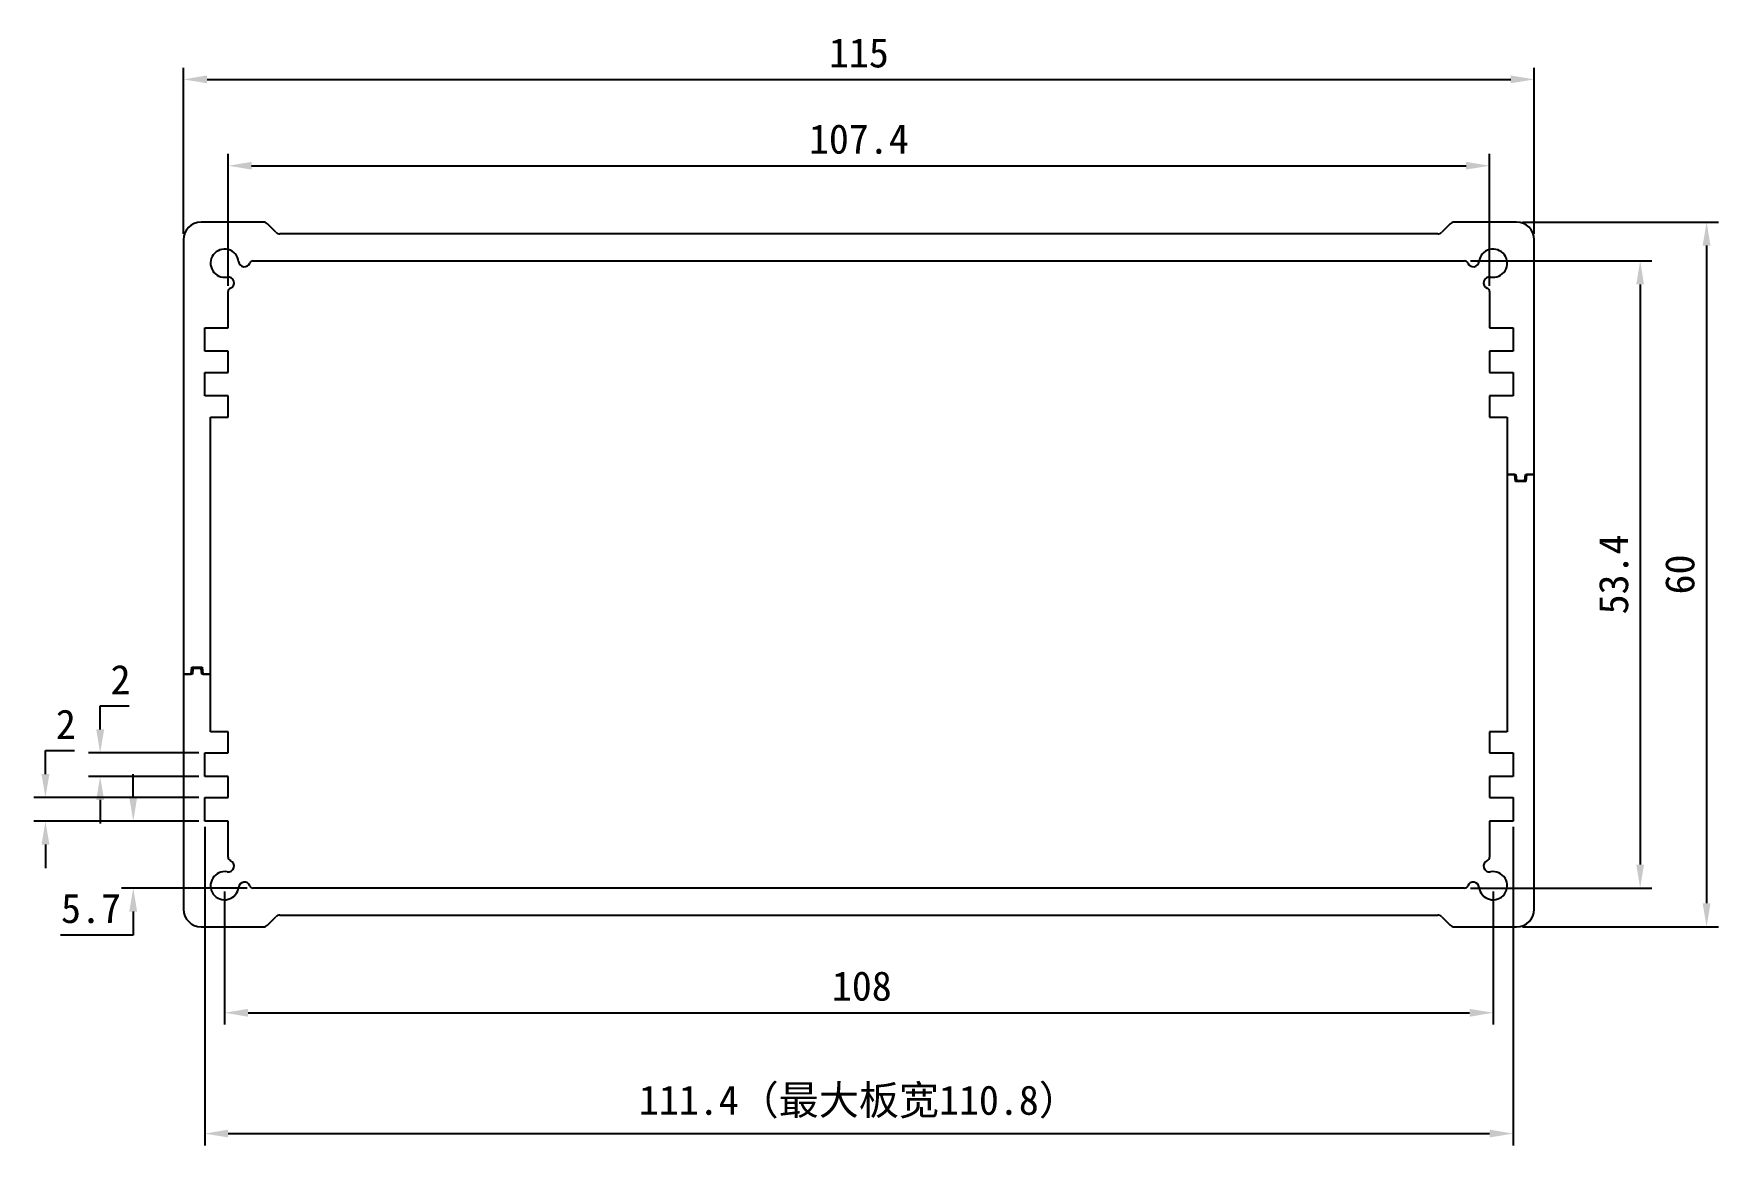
# Model space of a CAD drawing. Extents: x 1411 to 1554, y -237 to -142.
import ezdxf

# ---------------------------------------------------------------- set-up
doc = ezdxf.new("R2010")
doc.units = 0
doc.header["$LTSCALE"] = 0.2
doc.layers.get('0').update_dxf_attribs({"linetype": 'CONTINUOUS'})
doc.layers.get('DEFPOINTS').update_dxf_attribs({"linetype": 'CONTINUOUS'})
doc.layers.add('1', color=30, linetype='CONTINUOUS')
doc.layers.add('DRAWING-W', color=7, linetype='CONTINUOUS')
doc.styles.get("Standard").update_dxf_attribs({"font": 'simhei.ttf'})
doc.dimstyles.new('ISO$0', dxfattribs={"dimtxt": 2.5, "dimasz": 2, "dimexe": 1, "dimexo": 0.5, "dimgap": 1, "dimtad": 1, "dimtoh": 1, "dimdec": 1, "dimdsep": 46, "dimtxsty": 'STANDARD', "dimblk2": 'OBLIQUE', "dimcen": 1e-05, "dimadec": 0, "dimazin": 0, "dimtfac": 0.7, "dimtdec": 1, "dimtofl": 0, "dimtmove": 0, "dimatfit": 3, "dimfxl": 1, "dimtolj": 1, "dimtzin": 0, "dimarcsym": 0})

# ---------------------------------------------------------------- blocks, each defined once
blk = doc.blocks.new('*D179')
at = {"layer": 'DEFPOINTS', "color": 0}
for p in [(1538.7, -146.08), (1423.7, -159.73), (1538.7, -159.73)]:
    blk.add_point(p, dxfattribs=at)
at = {"layer": 'DRAWING-W', "color": 0, "lineweight": -2}
for p, q in [((1423.7, -159.23), (1423.7, -145.08)), ((1425.7, -146.08), (1536.7, -146.08)), ((1538.7, -159.23), (1538.7, -145.08))]:
    blk.add_line(p, q, dxfattribs=at)
at = {"layer": 'DRAWING-W', "color": 0}
for points in [[(1425.7, -145.74), (1425.7, -146.41), (1423.7, -146.08)], [(1536.7, -145.74), (1536.7, -146.41), (1538.7, -146.08)]]:
    blk.add_solid(points, dxfattribs=at)
at = {"layer": 'DRAWING-W', "color": 0, "insert": (1481.2, -143.83), "char_height": 2.5, "attachment_point": 5}
blk.add_mtext('\\A1;115', dxfattribs=at)
blk = doc.blocks.new('_OBLIQUE')
at = {"color": 0, "linetype": 'ByBlock'}
blk.add_line((-0.5, -0.5), (0.5, 0.5), dxfattribs=at)
blk = doc.blocks.new('*D180')
at = {"layer": 'DEFPOINTS', "color": 0}
for p in [(1537.2, -158.23), (1537.2, -218.23), (1553.38, -218.23)]:
    blk.add_point(p, dxfattribs=at)
at = {"layer": 'DRAWING-W', "color": 0, "lineweight": -2}
for p, q in [((1537.7, -158.23), (1554.38, -158.23)), ((1553.38, -160.23), (1553.38, -216.23)), ((1537.7, -218.23), (1554.38, -218.23))]:
    blk.add_line(p, q, dxfattribs=at)
at = {"layer": 'DRAWING-W', "color": 0}
for points in [[(1553.04, -160.23), (1553.71, -160.23), (1553.38, -158.23)], [(1553.04, -216.23), (1553.71, -216.23), (1553.38, -218.23)]]:
    blk.add_solid(points, dxfattribs=at)
at = {"layer": 'DRAWING-W', "color": 0, "insert": (1551.11, -188.23), "char_height": 2.5, "attachment_point": 5, "rotation": 90}
blk.add_mtext('\\A1;60', dxfattribs=at)
blk = doc.blocks.new('*D181')
at = {"layer": 'DEFPOINTS', "color": 0}
for p in [(1534.9, -153.43), (1427.5, -164.15), (1534.9, -164.15)]:
    blk.add_point(p, dxfattribs=at)
at = {"layer": 'DRAWING-W', "color": 0, "lineweight": -2}
for p, q in [((1427.5, -163.65), (1427.5, -152.43)), ((1429.5, -153.43), (1532.9, -153.43)), ((1534.9, -163.65), (1534.9, -152.43))]:
    blk.add_line(p, q, dxfattribs=at)
at = {"layer": 'DRAWING-W', "color": 0}
for points in [[(1429.5, -153.1), (1429.5, -153.76), (1427.5, -153.43)], [(1532.9, -153.1), (1532.9, -153.76), (1534.9, -153.43)]]:
    blk.add_solid(points, dxfattribs=at)
at = {"layer": 'DRAWING-W', "color": 0, "insert": (1481.2, -151.17), "char_height": 2.5, "attachment_point": 5}
blk.add_mtext('\\A1;107.4', dxfattribs=at)
blk = doc.blocks.new('*D182')
at = {"layer": 'DEFPOINTS', "color": 0}
for p in [(1416.6, -203.43), (1425.5, -203.43), (1425.5, -205.43)]:
    blk.add_point(p, dxfattribs=at)
at = {"layer": 'DRAWING-W', "color": 0, "lineweight": -2}
for p, q in [((1416.6, -201.43), (1416.6, -199.43)), ((1416.6, -199.43), (1419.08, -199.43)), ((1425, -203.43), (1415.6, -203.43)), ((1425, -205.43), (1415.6, -205.43)), ((1416.6, -207.43), (1416.6, -209.43))]:
    blk.add_line(p, q, dxfattribs=at)
at = {"layer": 'DRAWING-W', "color": 0}
for points in [[(1416.27, -201.43), (1416.94, -201.43), (1416.6, -203.43)], [(1416.27, -207.43), (1416.94, -207.43), (1416.6, -205.43)]]:
    blk.add_solid(points, dxfattribs=at)
at = {"layer": 'DRAWING-W', "color": 0, "insert": (1418.34, -197.18), "char_height": 2.5, "attachment_point": 5}
blk.add_mtext('\\A1;2', dxfattribs=at)
blk = doc.blocks.new('*D183')
at = {"layer": 'DEFPOINTS', "color": 0}
for p in [(1411.94, -207.23), (1425.5, -207.23), (1425.5, -209.23)]:
    blk.add_point(p, dxfattribs=at)
at = {"layer": 'DRAWING-W', "color": 0, "lineweight": -2}
for p, q in [((1411.94, -205.23), (1411.94, -203.23)), ((1411.94, -203.23), (1414.42, -203.23)), ((1425, -207.23), (1410.94, -207.23)), ((1425, -209.23), (1410.94, -209.23)), ((1411.94, -211.23), (1411.94, -213.23))]:
    blk.add_line(p, q, dxfattribs=at)
at = {"layer": 'DRAWING-W', "color": 0}
for points in [[(1411.61, -205.23), (1412.28, -205.23), (1411.94, -207.23)], [(1411.61, -211.23), (1412.28, -211.23), (1411.94, -209.23)]]:
    blk.add_solid(points, dxfattribs=at)
at = {"layer": 'DRAWING-W', "color": 0, "insert": (1413.68, -200.98), "char_height": 2.5, "attachment_point": 5}
blk.add_mtext('\\A1;2', dxfattribs=at)
blk = doc.blocks.new('*D184')
at = {"layer": 'DEFPOINTS', "color": 0}
for p in [(1425.5, -209.23), (1419.42, -214.93), (1429.63, -214.93)]:
    blk.add_point(p, dxfattribs=at)
at = {"layer": 'DRAWING-W', "color": 0, "lineweight": -2}
for p, q in [((1419.42, -207.23), (1419.42, -205.23)), ((1425, -209.23), (1418.42, -209.23)), ((1429.13, -214.93), (1418.42, -214.93)), ((1419.42, -216.93), (1419.42, -218.93)), ((1419.42, -218.93), (1413.22, -218.93))]:
    blk.add_line(p, q, dxfattribs=at)
at = {"layer": 'DRAWING-W', "color": 0}
for points in [[(1419.08, -207.23), (1419.75, -207.23), (1419.42, -209.23)], [(1419.08, -216.93), (1419.75, -216.93), (1419.42, -214.93)]]:
    blk.add_solid(points, dxfattribs=at)
at = {"layer": 'DRAWING-W', "color": 0, "insert": (1415.82, -216.68), "char_height": 2.5, "attachment_point": 5}
blk.add_mtext('\\A1;5.7', dxfattribs=at)
blk = doc.blocks.new('*D185')
at = {"layer": 'DEFPOINTS', "color": 0}
for p in [(1427.2, -214.73), (1535.2, -214.73), (1535.2, -225.55)]:
    blk.add_point(p, dxfattribs=at)
at = {"layer": 'DRAWING-W', "color": 0, "lineweight": -2}
for p, q in [((1427.2, -215.23), (1427.2, -226.55)), ((1535.2, -215.23), (1535.2, -226.55)), ((1429.2, -225.55), (1533.2, -225.55))]:
    blk.add_line(p, q, dxfattribs=at)
at = {"layer": 'DRAWING-W', "color": 0}
for points in [[(1429.2, -225.22), (1429.2, -225.89), (1427.2, -225.55)], [(1533.2, -225.22), (1533.2, -225.89), (1535.2, -225.55)]]:
    blk.add_solid(points, dxfattribs=at)
at = {"layer": 'DRAWING-W', "color": 0, "insert": (1481.45, -223.29), "char_height": 2.5, "attachment_point": 5}
blk.add_mtext('\\A1;108', dxfattribs=at)
blk = doc.blocks.new('*D186')
at = {"layer": '1', "color": 0, "lineweight": -2}
for p, q in [((1425.5, -209.73), (1425.5, -236.84)), ((1536.9, -209.73), (1536.9, -236.84)), ((1427.5, -235.84), (1534.9, -235.84))]:
    blk.add_line(p, q, dxfattribs=at)
at = {"layer": '1', "color": 0}
for points in [[(1427.5, -235.5), (1427.5, -236.17), (1425.5, -235.84)], [(1534.9, -235.5), (1534.9, -236.17), (1536.9, -235.84)]]:
    blk.add_solid(points, dxfattribs=at)
at = {"layer": 'DEFPOINTS', "color": 0}
for p in [(1425.5, -209.23), (1536.9, -209.23), (1536.9, -235.84)]:
    blk.add_point(p, dxfattribs=at)
at = {"layer": '1', "color": 0, "insert": (1481.2, -233.15), "char_height": 2.5, "attachment_point": 5}
blk.add_mtext('\\A1;111.4（最大板宽110.8）', dxfattribs=at)
blk = doc.blocks.new('*D187')
at = {"layer": 'DEFPOINTS', "color": 0}
for p in [(1532.77, -161.53), (1532.77, -214.93), (1547.72, -214.93)]:
    blk.add_point(p, dxfattribs=at)
at = {"layer": 'DRAWING-W', "color": 0, "lineweight": -2}
for p, q in [((1533.27, -161.53), (1548.72, -161.53)), ((1547.72, -163.53), (1547.72, -212.93)), ((1533.27, -214.93), (1548.72, -214.93))]:
    blk.add_line(p, q, dxfattribs=at)
at = {"layer": 'DRAWING-W', "color": 0}
for points in [[(1547.39, -163.53), (1548.05, -163.53), (1547.72, -161.53)], [(1547.39, -212.93), (1548.05, -212.93), (1547.72, -214.93)]]:
    blk.add_solid(points, dxfattribs=at)
at = {"layer": 'DRAWING-W', "color": 0, "insert": (1545.47, -188.23), "char_height": 2.5, "attachment_point": 5, "rotation": 90}
blk.add_mtext('\\A1;53.4', dxfattribs=at)

msp = doc.modelspace()

# ---------------------------------------------------------------- linework, layer by layer
at = {"color": 0, "linetype": 'Continuous'}
for p, q in [((1430.49, -158.23), (1425.2, -158.23)), ((1431.55, -159.08), (1430.84, -158.38)), ((1531.55, -158.38), (1530.84, -159.08)), ((1537.2, -158.23), (1531.9, -158.23)), ((1423.7, -159.73), (1423.7, -196.73)), ((1530.49, -159.23), (1431.9, -159.23)), ((1538.7, -179.73), (1538.7, -159.73)), ((1429.63, -161.53), (1532.77, -161.53)), ((1427.5, -167.23), (1427.5, -164.15)), ((1534.9, -164.15), (1534.9, -167.23)), ((1425.5, -169.23), (1425.5, -167.23)), ((1425.5, -167.23), (1427.5, -167.23)), ((1534.9, -167.23), (1536.9, -167.23)), ((1536.9, -167.23), (1536.9, -169.23)), ((1427.5, -169.23), (1425.5, -169.23)), ((1427.5, -171.03), (1427.5, -169.23)), ((1536.9, -169.23), (1534.9, -169.23)), ((1534.9, -169.23), (1534.9, -171.03)), ((1425.5, -173.03), (1425.5, -171.03)), ((1425.5, -171.03), (1427.5, -171.03)), ((1534.9, -171.03), (1536.9, -171.03)), ((1536.9, -171.03), (1536.9, -173.03)), ((1427.5, -173.03), (1425.5, -173.03)), ((1427.5, -174.83), (1427.5, -173.03)), ((1536.9, -173.03), (1534.9, -173.03)), ((1534.9, -173.03), (1534.9, -174.83)), ((1426, -174.83), (1427.5, -174.83)), ((1426, -196.73), (1426, -174.83)), ((1534.9, -174.83), (1536.4, -174.83)), ((1536.4, -174.83), (1536.4, -179.73)), ((1537.05, -179.73), (1536.4, -179.73)), ((1536.4, -179.73), (1536.4, -201.63)), ((1536.4, -179.73), (1537.15, -179.73)), ((1537.11, -180.33), (1537.05, -179.73)), ((1537.99, -180.33), (1537.11, -180.33)), ((1537.15, -179.73), (1537.2, -180.23)), ((1537.2, -180.23), (1537.9, -180.23)), ((1537.9, -180.23), (1537.95, -179.73)), ((1537.95, -179.73), (1538.7, -179.73)), ((1538.05, -179.73), (1537.99, -180.33)), ((1538.7, -179.73), (1538.05, -179.73)), ((1538.7, -216.73), (1538.7, -179.73)), ((1424.35, -196.73), (1424.41, -196.13)), ((1424.41, -196.13), (1425.29, -196.13)), ((1424.5, -196.23), (1424.45, -196.73)), ((1425.2, -196.23), (1424.5, -196.23)), ((1425.25, -196.73), (1425.2, -196.23)), ((1425.29, -196.13), (1425.35, -196.73)), ((1424.45, -196.73), (1423.7, -196.73)), ((1423.7, -196.73), (1423.7, -216.73)), ((1423.7, -196.73), (1424.35, -196.73)), ((1426, -196.73), (1425.25, -196.73)), ((1425.35, -196.73), (1426, -196.73)), ((1426, -201.63), (1426, -196.73)), ((1427.5, -201.63), (1426, -201.63)), ((1427.5, -203.43), (1427.5, -201.63)), ((1536.4, -201.63), (1534.9, -201.63)), ((1534.9, -201.63), (1534.9, -203.43)), ((1425.5, -205.43), (1425.5, -203.43)), ((1425.5, -203.43), (1427.5, -203.43)), ((1534.9, -203.43), (1536.9, -203.43)), ((1536.9, -203.43), (1536.9, -205.43)), ((1427.5, -205.43), (1425.5, -205.43)), ((1427.5, -207.23), (1427.5, -205.43)), ((1536.9, -205.43), (1534.9, -205.43)), ((1534.9, -205.43), (1534.9, -207.23)), ((1425.5, -209.23), (1425.5, -207.23)), ((1425.5, -207.23), (1427.5, -207.23)), ((1534.9, -207.23), (1536.9, -207.23)), ((1536.9, -207.23), (1536.9, -209.23)), ((1427.5, -209.23), (1425.5, -209.23)), ((1427.5, -212.31), (1427.5, -209.23)), ((1536.9, -209.23), (1534.9, -209.23)), ((1534.9, -209.23), (1534.9, -212.31)), ((1532.77, -214.93), (1429.63, -214.93)), ((1430.84, -218.08), (1431.55, -217.38)), ((1431.9, -217.23), (1530.49, -217.23)), ((1530.84, -217.38), (1531.55, -218.08)), ((1425.2, -218.23), (1430.49, -218.23)), ((1531.9, -218.23), (1537.2, -218.23))]:
    msp.add_line(p, q, dxfattribs=at)
for centre, radius, start, end in [((1425.2, -159.73), 1.5, 90, 180), ((1430.49, -158.73), 0.5, 45, 90), ((1431.9, -158.73), 0.5, 225, 270), ((1530.49, -158.73), 0.5, 270, 315), ((1531.9, -158.73), 0.5, 90, 135), ((1537.2, -159.73), 1.5, 0, 90), ((1427.2, -161.73), 1.2, 6.7246, 280.3498), ((1535.2, -161.73), 1.2, 259.6502, 173.2754), ((1428.89, -161.53), 0.5, 186.7246, 338.0478), ((1429.63, -161.83), 0.3, 90, 158.0478), ((1532.77, -161.83), 0.3, 21.9522, 90), ((1533.51, -161.53), 0.5, 201.9522, 353.2754), ((1427.5, -163.4), 0.5, 291.6064, 100.3498), ((1534.89, -163.4), 0.5, 79.6502, 248.3936), ((1427.8, -164.15), 0.3, 111.6064, 180), ((1534.6, -164.15), 0.3, 360, 68.3936), ((1427.2, -214.73), 1.2, 79.6502, 353.2754), ((1427.5, -213.06), 0.5, 259.6502, 68.3936), ((1427.8, -212.31), 0.3, 180, 248.3936), ((1535.2, -214.73), 1.2, 186.7246, 100.3498), ((1534.89, -213.06), 0.5, 111.6064, 280.3498), ((1534.6, -212.31), 0.3, 291.6064, 0), ((1428.89, -214.93), 0.5, 21.9522, 173.2754), ((1429.63, -214.63), 0.3, 201.9522, 270), ((1532.77, -214.63), 0.3, 270, 338.0478), ((1533.51, -214.93), 0.5, 6.7246, 158.0478), ((1425.2, -216.73), 1.5, 180, 270), ((1431.9, -217.73), 0.5, 90, 135), ((1530.49, -217.73), 0.5, 45, 90), ((1537.2, -216.73), 1.5, 270, 0), ((1430.49, -217.73), 0.5, 270, 315), ((1531.9, -217.73), 0.5, 225, 270)]:
    msp.add_arc(centre, radius, start, end, dxfattribs=at)

# ---------------------------------------------------------------- dimensions: what is measured, and where the dimension line sits
at = {"layer": '1'}
dim = msp.add_linear_dim(base=(1536.9, -235.84), p1=(1425.5, -209.23), p2=(1536.9, -209.23), angle=180, text='<>（最大板宽110.8）', dimstyle='ISO$0', override={"dimfxl": 1.75, "dimtfill": 1}, dxfattribs=at)
dim.commit()
dim.dimension.update_dxf_attribs({"geometry": '*D186', "text_midpoint": (1481.2, -233.15)})
at = {"layer": 'DRAWING-W'}
dim = msp.add_linear_dim(base=(1538.7, -146.08), p1=(1423.7, -159.73), p2=(1538.7, -159.73), dimstyle='ISO$0', override={"dimfxl": 1.75, "dimtfill": 1}, dxfattribs=at)
dim.commit()
dim.dimension.update_dxf_attribs({"geometry": '*D179', "text_midpoint": (1481.2, -143.83)})
for base, p1, p2, angle, picture, middle in [((1534.9, -153.43), (1427.5, -164.15), (1534.9, -164.15), 180, '*D181', (1481.2, -151.17)), ((1547.72, -214.93), (1532.77, -161.53), (1532.77, -214.93), 90, '*D187', (1545.47, -188.23)), ((1416.6, -203.43), (1425.5, -205.43), (1425.5, -203.43), 270, '*D182', (1418.34, -197.18)), ((1411.94, -207.23), (1425.5, -209.23), (1425.5, -207.23), 270, '*D183', (1413.68, -200.98)), ((1419.42, -214.93), (1425.5, -209.23), (1429.63, -214.93), 270, '*D184', (1415.82, -216.68))]:
    dim = msp.add_linear_dim(base=base, p1=p1, p2=p2, angle=angle, dimstyle='ISO$0', override={"dimfxl": 1.75, "dimtfill": 1}, dxfattribs=at)
    dim.commit()
    dim.dimension.update_dxf_attribs({"geometry": picture, "text_midpoint": middle})
dim = msp.add_linear_dim(base=(1553.38, -218.23), p1=(1537.2, -158.23), p2=(1537.2, -218.23), angle=270, dimstyle='ISO$0', override={"dimfxl": 1.75, "dimtfill": 1}, dxfattribs=at)
dim.commit()
dim.dimension.update_dxf_attribs({"geometry": '*D180', "text_midpoint": (1553.38, -188.23), "dimtype": 160})
dim = msp.add_linear_dim(base=(1535.2, -225.55), p1=(1427.2, -214.73), p2=(1535.2, -214.73), dimstyle='ISO$0', override={"dimfxl": 1.75, "dimtfill": 1}, dxfattribs=at)
dim.commit()
dim.dimension.update_dxf_attribs({"geometry": '*D185', "text_midpoint": (1481.45, -225.55), "dimtype": 160})

doc.saveas('drawing.dxf')
